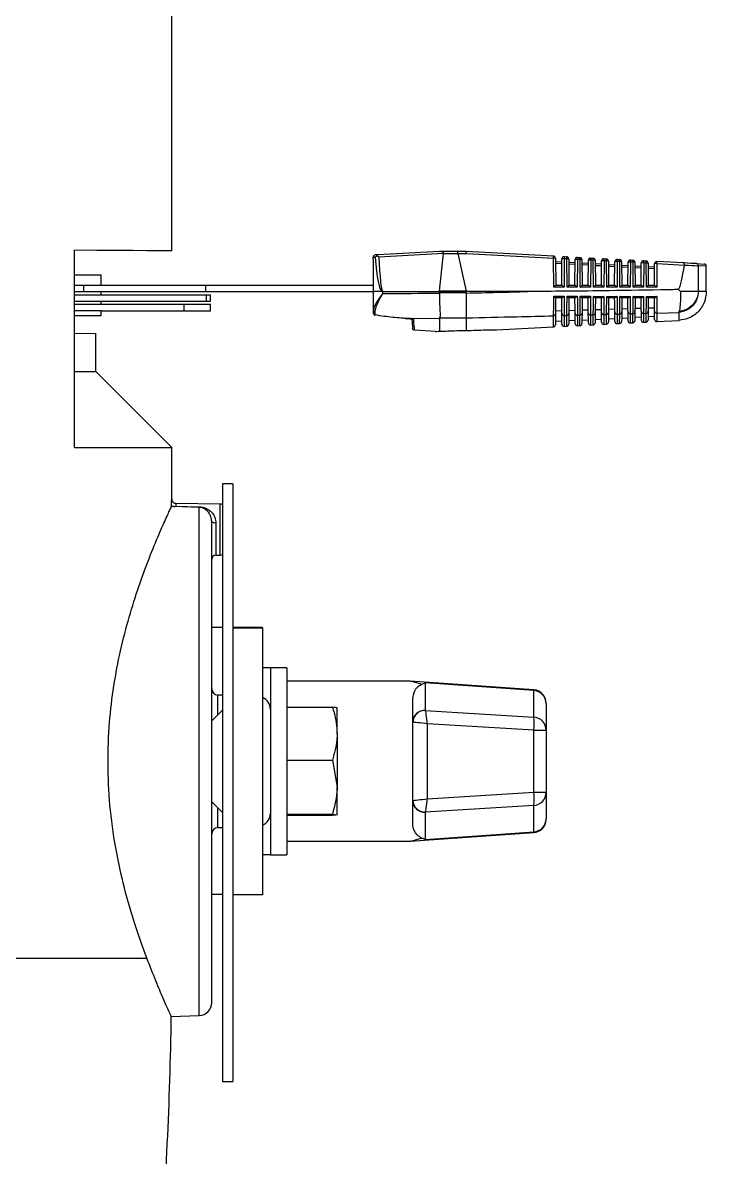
# Model space of a CAD drawing. Extents: x 12.3 to 108.7, y 1.1 to 80.4.
# Drawn here: x 49.59 to 52.8, y 6.17 to 11.48 of the extents above; entities that cross this region are included whole.
import ezdxf

# ---------------------------------------------------------------- set-up
doc = ezdxf.new("R2010")
doc.units = 0
doc.header["$MEASUREMENT"] = 0
doc.layers.add('OBJECT', color=7, linetype='CONTINUOUS')

msp = doc.modelspace()

# ---------------------------------------------------------------- linework, layer by layer
at = {"layer": 'OBJECT'}
for p, q in [((50.2918, 10.4153), (50.2918, 15.3242)), ((49.836, 9.4953), (49.836, 10.4193)), ((51.236, 10.3777), (51.2361, 10.3866)), ((51.236, 10.3777), (51.236, 10.2254)), ((51.2578, 10.3973), (51.2456, 10.3966)), ((51.546, 10.4129), (51.2578, 10.3973)), ((51.2625, 10.3882), (51.5646, 10.4046)), ((51.5543, 10.4129), (51.546, 10.4129)), ((51.5462, 10.227), (51.5648, 10.4032)), ((51.6319, 10.4129), (51.5543, 10.4129)), ((51.5648, 10.4032), (51.6325, 10.4032)), ((51.671, 10.4129), (51.6319, 10.4129)), ((51.6325, 10.4034), (51.672, 10.4034)), ((51.6325, 10.4032), (51.6707, 10.227)), ((51.671, 10.4129), (51.671, 10.4129)), ((52.0798, 10.3913), (51.671, 10.4129)), ((51.672, 10.4034), (52.0805, 10.3819)), ((52.0817, 10.2459), (52.0805, 10.3819)), ((52.0893, 10.3814), (52.0904, 10.2554)), ((52.0894, 10.3658), (52.1196, 10.3642)), ((52.1187, 10.2554), (52.1197, 10.3788)), ((52.1309, 10.3792), (52.1298, 10.2459)), ((52.1303, 10.3887), (52.1419, 10.3881)), ((52.1425, 10.3786), (52.1309, 10.3792)), ((52.1437, 10.2459), (52.1425, 10.3786)), ((52.1513, 10.3782), (52.1524, 10.2554)), ((52.1515, 10.3625), (52.1816, 10.3609)), ((52.1807, 10.2554), (52.1817, 10.3755)), ((52.1929, 10.3759), (52.1918, 10.2459)), ((52.1922, 10.3854), (52.2039, 10.3848)), ((52.2046, 10.3753), (52.1929, 10.3759)), ((52.2057, 10.2459), (52.2046, 10.3753)), ((52.2134, 10.3749), (52.2144, 10.2554)), ((52.2427, 10.2554), (52.2437, 10.3722)), ((52.2549, 10.3727), (52.2538, 10.2459)), ((52.2542, 10.3821), (52.2659, 10.3815)), ((52.2666, 10.372), (52.2549, 10.3727)), ((52.2677, 10.2459), (52.2666, 10.372)), ((52.2754, 10.3716), (52.2764, 10.2554)), ((52.3047, 10.2554), (52.3056, 10.369)), ((52.3169, 10.3694), (52.3158, 10.2459)), ((52.3162, 10.3788), (52.3279, 10.3782)), ((52.3286, 10.3688), (52.3169, 10.3694)), ((52.3297, 10.2459), (52.3286, 10.3688)), ((52.3374, 10.3683), (52.3384, 10.2554)), ((52.3667, 10.2554), (52.3676, 10.3657)), ((52.3788, 10.3661), (52.3778, 10.2459)), ((52.3781, 10.3756), (52.39, 10.375)), ((52.3907, 10.3655), (52.3788, 10.3661)), ((52.3917, 10.2459), (52.3907, 10.3655)), ((52.3994, 10.3651), (52.4004, 10.2554)), ((52.4287, 10.2554), (52.4296, 10.3624)), ((52.4408, 10.3628), (52.4398, 10.2459)), ((52.4401, 10.3723), (52.452, 10.3717)), ((52.4527, 10.3622), (52.4408, 10.3628)), ((52.4537, 10.2459), (52.4527, 10.3622)), ((52.5021, 10.369), (52.514, 10.3684)), ((52.691, 10.3591), (52.5641, 10.3658)), ((52.1195, 10.3548), (52.0895, 10.3564)), ((52.1815, 10.3515), (52.1516, 10.3531)), ((52.2135, 10.3592), (52.2435, 10.3576)), ((52.2435, 10.3482), (52.2136, 10.3498)), ((52.2755, 10.356), (52.3055, 10.3544)), ((52.3054, 10.345), (52.2756, 10.3465)), ((52.3376, 10.3527), (52.3675, 10.3511)), ((52.3674, 10.3417), (52.3376, 10.3433)), ((52.3996, 10.3494), (52.4295, 10.3478)), ((52.4294, 10.3384), (52.3997, 10.34)), ((52.4615, 10.3618), (52.4624, 10.2554)), ((52.4616, 10.3461), (52.4914, 10.3446)), ((52.4914, 10.3351), (52.4617, 10.3367)), ((52.4907, 10.2554), (52.4916, 10.3591)), ((52.5028, 10.3596), (52.5018, 10.2459)), ((52.5147, 10.3589), (52.5028, 10.3596)), ((52.5157, 10.2459), (52.5147, 10.3589)), ((52.5235, 10.3585), (52.5244, 10.2554)), ((52.5236, 10.3429), (52.5534, 10.3413)), ((52.5533, 10.3319), (52.5237, 10.3334)), ((52.5527, 10.2554), (52.5535, 10.3559)), ((52.5647, 10.3563), (52.5638, 10.2459)), ((52.5647, 10.3563), (52.6934, 10.3495)), ((52.6934, 10.3495), (52.6934, 10.3491)), ((52.7497, 10.356), (52.7866, 10.354)), ((52.759, 10.2254), (52.759, 10.346)), ((52.796, 10.344), (52.759, 10.346)), ((52.796, 10.225), (52.796, 10.344)), ((49.836, 10.3034), (49.961, 10.3034)), ((49.961, 10.2554), (49.961, 10.3034)), ((49.836, 10.2554), (49.8791, 10.2554)), ((49.836, 10.2254), (49.8791, 10.2254)), ((49.836, 10.2105), (50.4529, 10.2105)), ((49.8791, 10.2554), (49.8791, 10.2254)), ((49.8791, 10.2554), (50.45, 10.2554)), ((49.8791, 10.2254), (50.45, 10.2254)), ((49.961, 10.2105), (49.961, 10.2254)), ((50.45, 10.2554), (50.45, 10.2254)), ((50.45, 10.2554), (51.236, 10.2554)), ((50.45, 10.2254), (51.236, 10.2254)), ((50.4529, 10.2105), (50.4529, 10.1805)), ((50.4529, 10.2105), (50.4738, 10.2105)), ((50.4738, 10.1805), (50.4738, 10.2105)), ((51.236, 10.2254), (51.236, 10.1337)), ((51.2775, 10.2254), (51.236, 10.2254)), ((51.2805, 10.2262), (51.5461, 10.2262)), ((51.546, 10.2246), (51.2805, 10.2246)), ((51.2805, 10.2161), (51.2805, 10.2246)), ((51.5461, 10.2262), (51.546, 10.2246)), ((51.546, 10.2238), (51.671, 10.2238)), ((51.546, 10.2186), (51.546, 10.2238)), ((51.671, 10.2186), (51.546, 10.2186)), ((51.6707, 10.227), (51.5462, 10.227)), ((51.671, 10.2238), (51.671, 10.2186)), ((51.9597, 10.2254), (51.6711, 10.2254)), ((52.1298, 10.2459), (52.0817, 10.2459)), ((52.0904, 10.2554), (52.1188, 10.2554)), ((52.1918, 10.2459), (52.1437, 10.2459)), ((52.1524, 10.2554), (52.1808, 10.2554)), ((52.2538, 10.2459), (52.2057, 10.2459)), ((52.2144, 10.2554), (52.2428, 10.2554)), ((52.3158, 10.2459), (52.2677, 10.2459)), ((52.2764, 10.2554), (52.3048, 10.2554)), ((52.3778, 10.2459), (52.3297, 10.2459)), ((52.3384, 10.2554), (52.3668, 10.2554)), ((52.4398, 10.2459), (52.3917, 10.2459)), ((52.4004, 10.2554), (52.4288, 10.2554)), ((52.5018, 10.2459), (52.4537, 10.2459)), ((52.4624, 10.2554), (52.4908, 10.2554)), ((52.5638, 10.2459), (52.5157, 10.2459)), ((52.5244, 10.2554), (52.5528, 10.2554)), ((52.6753, 10.2254), (52.6661, 10.2345)), ((52.7594, 10.2254), (52.759, 10.2254)), ((49.836, 10.1805), (50.4529, 10.1805)), ((49.836, 10.1656), (49.961, 10.1656)), ((49.961, 10.1656), (49.961, 10.1805)), ((49.961, 10.1656), (50.3488, 10.1656)), ((50.3488, 10.1656), (50.3488, 10.1356)), ((50.3488, 10.1656), (50.4738, 10.1656)), ((50.4529, 10.1805), (50.4738, 10.1805)), ((50.4738, 10.1356), (50.4738, 10.1656)), ((52.1194, 10.1954), (52.0903, 10.1954)), ((52.1815, 10.1954), (52.1523, 10.1954)), ((52.2435, 10.1954), (52.2143, 10.1954)), ((52.3056, 10.1954), (52.2762, 10.1954)), ((52.3676, 10.1954), (52.3382, 10.1954)), ((52.4297, 10.1954), (52.4002, 10.1954)), ((52.4918, 10.1954), (52.4621, 10.1954)), ((52.524, 10.1488), (52.5531, 10.1498)), ((52.5539, 10.1954), (52.5241, 10.1954)), ((49.961, 10.1356), (49.836, 10.1356)), ((49.961, 10.1116), (49.836, 10.1116)), ((49.961, 10.1116), (49.961, 10.1356)), ((49.961, 10.1356), (50.3488, 10.1356)), ((50.3488, 10.1356), (50.4738, 10.1356)), ((51.236, 10.1337), (51.236, 10.124)), ((51.2446, 10.1157), (51.2443, 10.1262)), ((51.3868, 10.0995), (51.546, 10.1014)), ((51.405, 10.0986), (51.3868, 10.0995)), ((51.3868, 10.0995), (51.3868, 10.0993)), ((51.3868, 10.0993), (51.405, 10.0983)), ((51.546, 10.1014), (51.5465, 10.1021)), ((51.546, 10.1014), (51.546, 10.039)), ((51.5465, 10.1021), (51.671, 10.1021)), ((51.671, 10.1021), (51.671, 10.102)), ((51.671, 10.102), (51.671, 10.0425)), ((52.0899, 10.1352), (52.1192, 10.1361)), ((52.1298, 10.113), (52.1423, 10.1133)), ((52.1519, 10.1371), (52.1812, 10.138)), ((52.1918, 10.1146), (52.2043, 10.1149)), ((52.2139, 10.139), (52.2431, 10.14)), ((52.2538, 10.1162), (52.2663, 10.1166)), ((52.2759, 10.141), (52.3051, 10.1419)), ((52.3158, 10.1179), (52.3283, 10.1182)), ((52.3374, 10.0978), (52.3677, 10.0994)), ((52.3379, 10.1429), (52.3671, 10.1438)), ((52.3778, 10.1195), (52.3904, 10.1199)), ((52.3994, 10.1011), (52.4296, 10.1027)), ((52.4, 10.1449), (52.4291, 10.1458)), ((52.4397, 10.1212), (52.4524, 10.1216)), ((52.4914, 10.1059), (52.4616, 10.1044)), ((52.462, 10.1468), (52.4911, 10.1478)), ((52.4912, 10.1327), (52.4916, 10.0914)), ((52.5017, 10.123), (52.5144, 10.1233)), ((52.5239, 10.133), (52.5235, 10.092)), ((52.5534, 10.1092), (52.5236, 10.1076)), ((52.5637, 10.1247), (52.6667, 10.1277)), ((52.668, 10.131), (52.6667, 10.1277)), ((51.5282, 10.0389), (51.4297, 10.0442)), ((51.4297, 10.0442), (51.4297, 10.0442)), ((51.8125, 10.0453), (52.08, 10.0593)), ((52.1196, 10.0864), (52.0894, 10.0848)), ((52.1304, 10.062), (52.142, 10.0626)), ((52.1816, 10.0897), (52.1515, 10.0881)), ((52.1923, 10.0652), (52.204, 10.0658)), ((52.2133, 10.0913), (52.2437, 10.0929)), ((52.2543, 10.0685), (52.266, 10.0691)), ((52.2753, 10.0946), (52.3057, 10.0962)), ((52.3162, 10.0717), (52.328, 10.0723)), ((52.3782, 10.075), (52.39, 10.0756)), ((52.4401, 10.0782), (52.452, 10.0788)), ((52.5021, 10.0815), (52.514, 10.0821)), ((52.5641, 10.0847), (52.6681, 10.0902)), ((49.836, 10.0283), (49.9368, 10.0301)), ((49.9368, 9.8503), (49.9368, 10.0301)), ((51.5282, 10.0389), (51.5282, 10.0389)), ((49.836, 9.8503), (49.9368, 9.8503)), ((50.2918, 9.4953), (49.9368, 9.8503)), ((49.836, 9.4953), (50.2918, 9.4953)), ((50.2918, 9.2528), (50.2918, 9.4953)), ((50.5776, 9.3253), (50.5296, 9.3253)), ((50.5296, 9.3253), (50.5296, 6.5253)), ((50.5776, 9.3253), (50.5776, 6.5253)), ((50.4211, 9.2143), (50.3021, 9.2187)), ((50.3107, 9.2204), (50.4214, 9.2167)), ((50.5193, 9.2296), (50.3115, 9.2332)), ((50.4211, 6.8344), (50.4211, 9.2143)), ((50.5193, 8.991), (50.5193, 9.2296)), ((50.479, 6.8944), (50.479, 9.1482)), ((50.4986, 9.1428), (50.4986, 8.9906)), ((50.4986, 8.9906), (50.5193, 8.991)), ((50.5296, 8.6517), (50.479, 8.6517)), ((50.7176, 8.6516), (50.5776, 8.6516)), ((50.5776, 8.6501), (50.7176, 8.6501)), ((50.7176, 8.6501), (50.7176, 8.6516)), ((50.7176, 8.6501), (50.7176, 7.4001)), ((50.7956, 8.4631), (50.7176, 8.4631)), ((50.8318, 8.4628), (50.7538, 8.4628)), ((50.7538, 8.4628), (50.7538, 7.6857)), ((50.7956, 8.4631), (50.7956, 8.4628)), ((50.8318, 8.4628), (50.8318, 7.6857)), ((51.4107, 8.4006), (50.8318, 8.4006)), ((51.9874, 8.3599), (51.4092, 8.4006)), ((51.9874, 8.3566), (51.4794, 8.3924)), ((51.4794, 8.3924), (51.4794, 8.2633)), ((51.9874, 8.2324), (51.9874, 8.3566)), ((50.5296, 8.3349), (50.5079, 8.3357)), ((50.5079, 8.2437), (50.5079, 8.3357)), ((51.4206, 8.2088), (51.4206, 8.3167)), ((52.0456, 8.2947), (52.0456, 8.2975)), ((52.0456, 8.2947), (52.0456, 8.1705)), ((50.5296, 8.2653), (50.479, 8.2147)), ((50.8318, 8.2782), (51.0445, 8.2782)), ((51.0668, 8.1548), (51.0668, 8.2752)), ((51.4795, 8.2631), (51.9874, 8.2324)), ((51.4206, 7.8419), (51.4206, 8.2088)), ((51.4885, 8.2007), (51.4885, 7.85)), ((51.9885, 8.1705), (51.4885, 8.2007)), ((51.0668, 8.1548), (51.0668, 7.9048)), ((51.9885, 7.8802), (51.9885, 8.1705)), ((52.0456, 8.1705), (52.0456, 7.8802)), ((50.8318, 8.0313), (51.0445, 8.0313)), ((51.0445, 8.0313), (51.0668, 7.9048)), ((51.0668, 7.7753), (51.0668, 7.9048)), ((51.4885, 7.85), (51.9885, 7.8802)), ((52.0456, 7.8802), (52.0456, 7.7564)), ((50.479, 7.8359), (50.5296, 7.7853)), ((51.4206, 7.7344), (51.4206, 7.8419)), ((51.9874, 7.8183), (51.4795, 7.7876)), ((51.9874, 7.6945), (51.9874, 7.8183)), ((50.5079, 7.7149), (50.5079, 7.8069)), ((50.8318, 7.7784), (51.0445, 7.7784)), ((50.8318, 7.7723), (51.0445, 7.7723)), ((51.0445, 7.7784), (51.0668, 7.7753)), ((51.0668, 7.7753), (51.0668, 7.7753)), ((51.4794, 7.7874), (51.4794, 7.6587)), ((50.5079, 7.7149), (50.5296, 7.7157)), ((52.0456, 7.7536), (52.0456, 7.7564)), ((50.7538, 7.6857), (50.7538, 7.5878)), ((50.8318, 7.6857), (50.8318, 7.5878)), ((51.4092, 7.6506), (51.9874, 7.6913)), ((51.4794, 7.6587), (51.9874, 7.6945)), ((50.8318, 7.6506), (51.4107, 7.6506)), ((50.7176, 7.5881), (50.7538, 7.5881)), ((50.7538, 7.5878), (50.8318, 7.5878)), ((50.7176, 7.4001), (50.5776, 7.4001)), ((47.7068, 7.1034), (50.1753, 7.1034)), ((50.2889, 6.8298), (50.4211, 6.8344)), ((50.5296, 6.5253), (50.5776, 6.5253))]:
    msp.add_line(p, q, dxfattribs=at)
at = {"layer": 'OBJECT', "flags": 128}
for points in [[(50.2918, 10.4153), (50.2845, 10.4153), (50.2625, 10.4155), (50.226, 10.4159), (50.1752, 10.4163), (50.1104, 10.4169), (50.032, 10.4175), (49.9403, 10.4183), (49.836, 10.4193)], [(51.2361, 10.3866), (51.2374, 10.3867), (51.2402, 10.3868), (51.2444, 10.387)], [(52.7497, 10.356), (52.7442, 10.3562), (52.7352, 10.3567), (52.7231, 10.3574), (52.7082, 10.3581), (52.691, 10.3591)], [(52.6934, 10.3491), (52.7126, 10.3482), (52.7293, 10.3474), (52.7428, 10.3468), (52.7529, 10.3463), (52.759, 10.346)], [(51.405, 10.0986), (51.405, 10.0983), (51.405, 10.0983)], [(51.416, 10.1021), (51.4182, 10.0764), (51.4196, 10.0601), (51.4202, 10.0533)], [(52.0898, 10.1214), (52.0895, 10.0881), (52.0893, 10.0713), (52.0893, 10.0692)], [(52.1197, 10.0719), (52.1197, 10.0739), (52.1196, 10.0902), (52.1193, 10.1227)], [(52.1518, 10.123), (52.1515, 10.0907), (52.1513, 10.0745), (52.1513, 10.0725)], [(52.1817, 10.0751), (52.1817, 10.0771), (52.1815, 10.0929), (52.1813, 10.1243)], [(52.2138, 10.1246), (52.2135, 10.0934), (52.2134, 10.0777), (52.2134, 10.0757)], [(52.2437, 10.0784), (52.2437, 10.0803), (52.2435, 10.0955), (52.2433, 10.1259)], [(52.2758, 10.1263), (52.2755, 10.096), (52.2754, 10.0809), (52.2754, 10.079)], [(52.3056, 10.0816), (52.3056, 10.0835), (52.3055, 10.0982), (52.3052, 10.1276)], [(52.3378, 10.1279), (52.3376, 10.0987), (52.3374, 10.0841), (52.3374, 10.0822)], [(52.3676, 10.0849), (52.3676, 10.0867), (52.3675, 10.1009), (52.3672, 10.1292)], [(52.3998, 10.1296), (52.3996, 10.1014), (52.3995, 10.0873), (52.3994, 10.0855)], [(52.4296, 10.0881), (52.4296, 10.0881), (52.4295, 10.0989), (52.4292, 10.1309)], [(52.4618, 10.1313), (52.4616, 10.0994), (52.4615, 10.0887)], [(52.5535, 10.0946), (52.5535, 10.0946), (52.5534, 10.1046), (52.5532, 10.1344)], [(51.9885, 8.1705), (51.9999, 8.1705), (52.0107, 8.1705), (52.0206, 8.1705), (52.0291, 8.1705), (52.0361, 8.1705), (52.0413, 8.1705), (52.0445, 8.1705), (52.0456, 8.1705)], [(51.9885, 7.8802), (51.9999, 7.8802), (52.0107, 7.8802), (52.0206, 7.8802), (52.0291, 7.8802), (52.0361, 7.8802), (52.0413, 7.8802), (52.0445, 7.8802), (52.0456, 7.8802)]]:
    msp.add_lwpolyline(points, dxfattribs=at)
at = {"layer": 'OBJECT'}
for centre, radius, start, end in [((51.2461, 10.3866), 0.01, 93.1059, 179.191), ((51.2461, 10.3866), 0.00999, 93.1448, 180.0484), ((51.2368, 10.3868), 0.000666, 179.3456, 191.5716), ((52.0604, 10.3852), 0.0204, 350.7256, 17.6144), ((52.0793, 10.3813), 0.01, 0.5, 86.9774), ((52.0829, 10.3409), 0.041, 80.9994, 93.3151), ((52.1297, 10.3787), 0.01, 86.9774, 179.5), ((52.1274, 10.3248), 0.0545, 86.3199, 98.1332), ((52.1108, 10.3825), 0.0204, 350.7193, 17.6171), ((52.1224, 10.3819), 0.0204, 350.7193, 17.6171), ((52.1413, 10.3781), 0.01, 0.5, 86.9774), ((52.1449, 10.3377), 0.041, 81.0002, 93.3143), ((52.1917, 10.3754), 0.01, 86.9774, 179.5), ((52.1894, 10.3215), 0.0545, 86.3195, 98.1336), ((52.1728, 10.3792), 0.0204, 350.7155, 17.6244), ((52.1844, 10.3786), 0.0204, 350.7256, 17.6143), ((52.2034, 10.3748), 0.01, 0.5, 86.9774), ((52.2069, 10.3344), 0.041, 81.0004, 93.3145), ((52.2537, 10.3721), 0.01, 86.9774, 179.5), ((52.2514, 10.3182), 0.0545, 86.3196, 98.1335), ((52.2348, 10.3759), 0.0204, 350.7256, 17.6143), ((52.2465, 10.3753), 0.0204, 350.7193, 17.6171), ((52.2654, 10.3715), 0.01, 0.5, 86.9774), ((52.269, 10.3311), 0.041, 80.9992, 93.3153), ((52.3156, 10.3689), 0.01, 86.9774, 179.5), ((52.3134, 10.315), 0.0545, 86.3203, 98.1329), ((52.2967, 10.3727), 0.0204, 350.7194, 17.617), ((52.3085, 10.3721), 0.0204, 350.7256, 17.6143), ((52.3274, 10.3682), 0.01, 0.5, 86.9774), ((52.331, 10.3278), 0.041, 81.0002, 93.3143), ((52.3776, 10.3656), 0.01, 86.9774, 179.5), ((52.3753, 10.3117), 0.0545, 86.3197, 98.1334), ((52.3587, 10.3694), 0.0204, 350.7194, 17.617), ((52.3705, 10.3688), 0.0204, 350.7194, 17.617), ((52.3894, 10.365), 0.01, 0.5, 86.9774), ((52.393, 10.3246), 0.041, 80.9998, 93.3152), ((52.4396, 10.3623), 0.01, 86.9774, 179.5), ((52.4373, 10.3084), 0.0545, 86.3197, 98.1334), ((52.4207, 10.3661), 0.0204, 350.7256, 17.6143), ((52.4326, 10.3655), 0.0204, 350.7173, 17.6226), ((52.4515, 10.3617), 0.01, 0.5, 86.9774), ((52.4551, 10.3213), 0.041, 80.9992, 93.3153), ((52.5016, 10.359), 0.01, 86.9774, 179.5), ((52.4826, 10.3629), 0.0204, 350.7256, 17.6143), ((52.4946, 10.3622), 0.0204, 350.7193, 17.6171), ((52.5135, 10.3584), 0.01, 0.5, 86.9774), ((52.5635, 10.3558), 0.01, 86.9774, 179.5), ((52.5446, 10.3596), 0.0204, 350.7194, 17.617), ((52.4993, 10.3051), 0.0545, 86.319, 98.1338), ((52.5171, 10.318), 0.041, 80.9998, 93.3148), ((52.5612, 10.3019), 0.0545, 86.3194, 98.1334), ((52.7491, 10.3461), 0.00991, 359.4449, 86.5291), ((52.786, 10.344), 0.01, 3.5738, 86.9774), ((51.3724, 10.1352), 0.1309, 135.4942, 136.4545), ((51.3955, 10.2246), 0.115, 179.2236, 180.0096), ((51.2445, 10.1348), 0.00857, 187.2294, 268.6397), ((51.246, 10.124), 0.01, 180, 260.7454), ((51.2451, 10.1247), 0.00906, 184.3616, 267.1841), ((51.2554, 10.1135), 0.011, 168.4917, 176.3813), ((52.0799, 10.1216), 0.00987, 272.2602, 358.8646), ((52.1292, 10.1229), 0.0099, 181.2106, 273.6271), ((52.1419, 10.1232), 0.00987, 272.2818, 358.8855), ((52.1912, 10.1245), 0.0099, 181.1885, 273.6073), ((52.2039, 10.1248), 0.00988, 272.3057, 358.9035), ((52.2532, 10.1261), 0.00991, 181.1661, 273.5883), ((52.2659, 10.1264), 0.00988, 272.3275, 358.9249), ((52.3152, 10.1278), 0.00991, 181.1441, 273.5696), ((52.3279, 10.1281), 0.00988, 272.3508, 358.9406), ((52.3771, 10.1294), 0.00991, 181.1223, 273.5512), ((52.3899, 10.1298), 0.00989, 272.3721, 358.9595), ((52.4391, 10.1311), 0.00991, 181.1003, 273.5336), ((52.452, 10.1315), 0.00989, 272.3931, 358.9782), ((52.5011, 10.1329), 0.00992, 181.0815, 273.5134), ((52.514, 10.1332), 0.00989, 272.4119, 359.0001), ((52.5631, 10.1346), 0.00992, 181.0608, 273.4957), ((51.4259, 10.1032), 0.0101, 228.8485, 267.3888), ((52.0793, 10.0693), 0.01, 275.8247, 359.5), ((52.1297, 10.072), 0.01, 180.5, 275.5324), ((52.1413, 10.0726), 0.01, 275.4601, 359.5), ((52.1917, 10.0752), 0.01, 180.5, 275.1668), ((52.2034, 10.0758), 0.01, 275.0939, 359.5), ((52.2537, 10.0785), 0.01, 180.5, 274.7997), ((52.2654, 10.0791), 0.01, 274.7262, 359.5), ((52.3156, 10.0817), 0.01, 180.5, 274.4312), ((52.3274, 10.0823), 0.01, 274.357, 359.5), ((52.3776, 10.085), 0.01, 180.5, 274.0611), ((52.3894, 10.0856), 0.01, 273.9863, 359.5), ((52.4396, 10.0882), 0.01, 180.5, 273.6897), ((52.4515, 10.0888), 0.01, 273.6143, 359.5), ((52.5016, 10.0915), 0.01, 180.5, 273.317), ((52.5135, 10.0921), 0.01, 273.2409, 359.5), ((52.5635, 10.0947), 0.01, 180.5, 273.0138), ((50.3118, 9.2532), 0.02, 176.8572, 268.7903), ((50.41, 9.2172), 0.0114, 345.6144, 357.6293), ((50.519, 9.2096), 0.02, 58.0859, 89), ((50.4942, 9.1649), 0.0225, 227.6749, 281.4467), ((50.499, 8.9706), 0.02, 91, 180), ((50.519, 9.011), 0.02, 271, 301.9141), ((50.4813, -13.0256), 21.6772, 89.87235, 90.00602), ((50.5762, -95.681), 104.3326, 89.922363, 89.999246), ((50.509, 8.3657), 0.03, 180, 268), ((51.9833, 8.2945), 0.0623, 0.1688, 86.2012), ((51.9831, 8.2975), 0.0625, 0, 85.3404), ((50.6938, 8.2691), 0.06, 0, 66.7013), ((51.4754, 8.2086), 0.0549, 85.8336, 179.7967), ((51.4777, 8.2073), 0.0558, 88.0751, 178.7001), ((51.7583, 8.1974), 0.2318, 353.3233, 8.6877), ((51.9833, 8.1703), 0.0623, 0.1688, 86.201), ((51.7585, 7.8533), 0.2316, 351.308, 6.6804), ((51.9833, 7.8804), 0.0623, 273.8, 359.8323), ((51.4754, 7.8421), 0.0549, 180.2021, 274.1653), ((51.4777, 7.8434), 0.0558, 181.2978, 271.9289), ((50.6938, 7.7814), 0.06, 293.2987, 0), ((50.509, 7.6849), 0.03, 92, 180), ((51.9833, 7.7566), 0.0623, 273.8, 359.8322), ((51.9831, 7.7536), 0.0625, 274.4673, 0), ((50.4815, -14.053), 21.4547, 89.87166, 90.00671), ((50.419, 6.8944), 0.06, 272, 0), ((31.845, 7.1034), 18.4468, 355.43447, 359.15697)]:
    msp.add_arc(centre, radius, start, end, dxfattribs=at)
for centre, major_axis, ratio, start_param, end_param in [((51.296, 10.7941), (0.0157, 0.5695), 0.101686, 2.370066, 3.09173), ((51.2883, 10.7957), (0.0078, 0.5695), 0.050872, 2.368959, 3.089624), ((51.5275, 10.4029), (0.0374, 0.0006), 0.267094, 6.250695, 6.391296), ((51.6319, 10.4029), (0, 0.01), 0.061163, 4.764749, 6.283185), ((51.714, 10.4029), (0.0816, -0.0005), 0.122438, 3.142789, 3.168969), ((51.6708, 10.4029), (0.00026, 0.01), 0.120424, 4.767926, 6.280008), ((52.6409, 12.5152), (-0.0147, 2.2897), 0.052015, 3.230394, 3.471508), ((51.296, 10.7941), (0.0157, 0.5695), 0.101686, 3.09173, 3.144394), ((51.2883, 10.7957), (0.0078, 0.5695), 0.050872, 3.089624, 3.142288), ((51.1883, 12.2879), (7.8848, 0), 0.262774, 4.724089, 4.75778), ((51.0982, 10.2238), (0.4478, 0), 0.267949, 0, 0.006511), ((51.0982, 10.2186), (0.4478, 0), 0.267949, 6.278981, 6.283185), ((51.0979, 10.2238), (0.4485, 0.007), 0.267094, 6.244178, 6.250695), ((52.649, 10.2238), (0.9787, -0.0064), 0.122438, 3.168969, 3.182058), ((47.6527, 12.2879), (19.0675, 0), 0.111038, 4.924724, 4.940236), ((52.6484, 10.2238), (0.9773, 0), 0.122785, 3.128502, 3.141593), ((52.6484, 10.2186), (0.9773, 0), 0.122785, 3.141593, 3.144933), ((52.0805, 10.2454), (0.00991, 0.00999), 0.035372, 4.799799, 6.248135), ((52.1286, 10.2454), (-0.00988, 0.00996), 0.087934, 4.677799, 6.196235), ((52.1425, 10.2454), (0.00991, 0.00999), 0.035372, 4.799799, 6.248135), ((52.1906, 10.2454), (-0.00988, 0.00996), 0.087934, 4.677799, 6.196235), ((52.2045, 10.2454), (0.00991, 0.00999), 0.035372, 4.799799, 6.248135), ((52.2526, 10.2454), (-0.00988, 0.00996), 0.087934, 4.677799, 6.196235), ((52.2665, 10.2454), (0.00991, 0.00999), 0.035372, 4.799799, 6.248135), ((52.3146, 10.2454), (-0.00988, 0.00996), 0.087934, 4.677799, 6.196235), ((52.3285, 10.2454), (0.00991, 0.00999), 0.035372, 4.799799, 6.248135), ((52.3766, 10.2454), (-0.00988, 0.00996), 0.087934, 4.677799, 6.196235), ((52.3905, 10.2454), (0.00991, 0.00999), 0.035372, 4.799799, 6.248135), ((52.4386, 10.2454), (-0.00988, 0.00996), 0.087934, 4.677799, 6.196235), ((52.4525, 10.2454), (0.00991, 0.00999), 0.035372, 4.799799, 6.248135), ((52.5006, 10.2454), (-0.00988, 0.00996), 0.087934, 4.677799, 6.196235), ((52.5145, 10.2454), (0.00991, 0.00999), 0.035372, 4.799799, 6.248135), ((52.5626, 10.2454), (-0.00988, 0.00996), 0.087934, 4.677799, 6.196235), ((51.9831, 7.8589), (0.0044, 0.5009), 0.000001, 6.169846, 6.283185), ((51.4869, 8.2628), (0.0075, -0.00053), 0.113537, 3.149688, 3.355812), ((51.4831, 8.2007), (-0.0042, 0.0629), 0.086253, 4.70644, 6.158379), ((51.4831, 8.2082), (0.0625, -0.0005), 0.013842, 3.14171, 3.347833), ((51.4831, 8.2007), (0.0625, -0.0079), 0.010762, 1.484896, 2.936836), ((51.4831, 7.8425), (0.0625, 0.0005), 0.0135, 2.935355, 3.141479), ((51.4831, 7.85), (0.0625, 0.0079), 0.011099, 3.346307, 4.798246), ((51.4831, 7.85), (0.0042, 0.0629), 0.086276, 3.266059, 4.717998), ((51.4869, 7.788), (0.0075, 0.00053), 0.113196, 2.927399, 3.133522), ((51.9831, 8.1922), (-0.0044, 0.5009), 0.000001, 3.028595, 3.141593)]:
    msp.add_ellipse(centre, major_axis=major_axis, ratio=ratio, start_param=start_param, end_param=end_param, dxfattribs=at)
for points, knots in [([(51.2444, 10.387), (51.2445, 10.387), (51.2461, 10.3885), (51.249, 10.3905), (51.2526, 10.3924), (51.2536, 10.3929)], [0, 0, 0, 0, 0.0211783, 0.7171135, 1, 1, 1, 1]), ([(51.2578, 10.3973), (51.2577, 10.3973), (51.2574, 10.3972), (51.2564, 10.397), (51.2551, 10.396), (51.2541, 10.3943), (51.2537, 10.3931), (51.2536, 10.3929)], [0, 0, 0, 0, 0.017183, 0.202285, 0.556595, 0.898383, 1, 1, 1, 1]), ([(51.2536, 10.3929), (51.2564, 10.3914), (51.2593, 10.3899), (51.2624, 10.3882), (51.2625, 10.3882)], [0, 0, 0, 0, 0.980023, 1, 1, 1, 1]), ([(51.5543, 10.4129), (51.5558, 10.4129), (51.5584, 10.4128), (51.561, 10.4117), (51.5625, 10.4096), (51.5636, 10.407), (51.5643, 10.4052), (51.5646, 10.4046)], [0, 0, 0, 0, 0.2815, 0.477145, 0.672466, 0.878463, 1, 1, 1, 1]), ([(52.6934, 10.3495), (52.6934, 10.3506), (52.6935, 10.3528), (52.6931, 10.3557), (52.6924, 10.3579), (52.6917, 10.3588), (52.6912, 10.359), (52.6911, 10.3591), (52.691, 10.3591)], [0, 0, 0, 0, 0.219282, 0.438511, 0.659247, 0.882985, 0.985836, 1, 1, 1, 1]), ([(51.2805, 10.2161), (51.2804, 10.216), (51.2796, 10.215), (51.277, 10.2117), (51.2685, 10.2005), (51.2542, 10.1801), (51.2394, 10.1547), (51.237, 10.1401), (51.236, 10.1337)], [0, 0, 0, 0, 0.003659, 0.0349648, 0.1124885, 0.3814523, 0.7324426, 1, 1, 1, 1]), ([(51.2443, 10.1262), (51.2449, 10.1326), (51.2465, 10.149), (51.2596, 10.1791), (51.2727, 10.2031), (51.2798, 10.215), (51.2804, 10.216), (51.2805, 10.2161)], [0, 0, 0, 0, 0.244744, 0.626729, 0.967927, 0.996144, 1, 1, 1, 1]), ([(51.546, 10.2181), (51.546, 10.213), (51.5458, 10.1944), (51.5466, 10.1634), (51.5482, 10.1312), (51.5512, 10.1107), (51.5478, 10.1045), (51.5465, 10.1021)], [0, 0, 0, 0, 0.0975081, 0.3513307, 0.5993044, 0.8431538, 1, 1, 1, 1]), ([(51.671, 10.2182), (51.6713, 10.2048), (51.6719, 10.1778), (51.6717, 10.1422), (51.6709, 10.1148), (51.671, 10.1062), (51.671, 10.1021)], [0, 0, 0, 0, 0.253584, 0.507165, 0.760847, 1, 1, 1, 1]), ([(52.6661, 10.2345), (52.6604, 10.2344), (52.632, 10.2339), (52.5126, 10.2317), (52.2828, 10.2277), (52.0758, 10.2262), (51.9597, 10.2254)], [0, 0, 0, 0, 0.024147, 0.120738, 0.507103, 1, 1, 1, 1]), ([(52.0803, 10.1118), (52.0804, 10.1135), (52.0806, 10.1189), (52.081, 10.1373), (52.0814, 10.1658), (52.0816, 10.1892), (52.0817, 10.2007), (52.0817, 10.2033)], [0, 0, 0, 0, 0.147376, 0.444496, 0.741154, 0.940222, 1, 1, 1, 1]), ([(52.0817, 10.2033), (52.0883, 10.2033), (52.1044, 10.2033), (52.1204, 10.2032), (52.1298, 10.2032)], [0, 0, 0, 0, 0.412554, 1, 1, 1, 1]), ([(52.0903, 10.1954), (52.0901, 10.1955), (52.0896, 10.1957), (52.0875, 10.1975), (52.0848, 10.2001), (52.0827, 10.2023), (52.0818, 10.2033), (52.0817, 10.2033)], [0, 0, 0, 0, 0.192793, 0.429651, 0.749307, 0.992262, 1, 1, 1, 1]), ([(52.1298, 10.2032), (52.1298, 10.2032), (52.1286, 10.202), (52.1263, 10.1997), (52.1233, 10.1972), (52.1208, 10.1957), (52.1199, 10.1955), (52.1194, 10.1954)], [0, 0, 0, 0, 0.007972, 0.2990967, 0.6029205, 0.8006969, 1, 1, 1, 1]), ([(52.1298, 10.2032), (52.1298, 10.2006), (52.1299, 10.1915), (52.13, 10.1703), (52.1301, 10.1428), (52.13, 10.1217), (52.1299, 10.1155), (52.1298, 10.113)], [0, 0, 0, 0, 0.0595528, 0.2080657, 0.5051627, 0.802607, 1, 1, 1, 1]), ([(52.1423, 10.1133), (52.1424, 10.1151), (52.1426, 10.1204), (52.143, 10.1387), (52.1434, 10.1667), (52.1436, 10.1896), (52.1437, 10.2006), (52.1437, 10.2032)], [0, 0, 0, 0, 0.148954, 0.449261, 0.7491, 0.940502, 1, 1, 1, 1]), ([(52.1437, 10.2032), (52.1503, 10.2031), (52.1664, 10.2031), (52.1824, 10.2031), (52.1918, 10.203)], [0, 0, 0, 0, 0.412529, 1, 1, 1, 1]), ([(52.1523, 10.1954), (52.152, 10.1955), (52.1515, 10.1957), (52.1494, 10.1975), (52.1467, 10.2001), (52.1446, 10.2022), (52.1438, 10.2031), (52.1437, 10.2032)], [0, 0, 0, 0, 0.197189, 0.440794, 0.768918, 0.992191, 1, 1, 1, 1]), ([(52.1918, 10.203), (52.1918, 10.203), (52.1907, 10.2019), (52.1884, 10.1997), (52.1854, 10.1973), (52.1829, 10.1957), (52.1819, 10.1955), (52.1815, 10.1954)], [0, 0, 0, 0, 0.0080518, 0.2827271, 0.5938008, 0.7961199, 1, 1, 1, 1]), ([(52.1918, 10.203), (52.1918, 10.2005), (52.1919, 10.1915), (52.192, 10.1704), (52.1921, 10.1433), (52.192, 10.1228), (52.1919, 10.1169), (52.1918, 10.1146)], [0, 0, 0, 0, 0.059276, 0.209421, 0.509831, 0.810598, 1, 1, 1, 1]), ([(52.2043, 10.1149), (52.2044, 10.1167), (52.2046, 10.1219), (52.205, 10.1401), (52.2054, 10.1677), (52.2056, 10.1901), (52.2057, 10.2005), (52.2057, 10.203)], [0, 0, 0, 0, 0.150605, 0.454244, 0.75741, 0.940779, 1, 1, 1, 1]), ([(52.2057, 10.203), (52.2123, 10.203), (52.2284, 10.2029), (52.2444, 10.2029), (52.2538, 10.2029)], [0, 0, 0, 0, 0.412493, 1, 1, 1, 1]), ([(52.2143, 10.1954), (52.214, 10.1955), (52.2134, 10.1958), (52.2112, 10.1976), (52.2086, 10.2001), (52.2066, 10.2022), (52.2058, 10.203), (52.2057, 10.203)], [0, 0, 0, 0, 0.201836, 0.452543, 0.789381, 0.992116, 1, 1, 1, 1]), ([(52.2538, 10.2029), (52.2538, 10.2029), (52.253, 10.2021), (52.251, 10.2001), (52.248, 10.1976), (52.2452, 10.1958), (52.244, 10.1955), (52.2435, 10.1954)], [0, 0, 0, 0, 0.008161, 0.206906, 0.537759, 0.791266, 1, 1, 1, 1]), ([(52.2538, 10.2029), (52.2538, 10.2004), (52.2539, 10.1915), (52.254, 10.1706), (52.2541, 10.1437), (52.254, 10.124), (52.2538, 10.1183), (52.2538, 10.1162)], [0, 0, 0, 0, 0.059002, 0.210856, 0.514734, 0.81898, 1, 1, 1, 1]), ([(52.2663, 10.1166), (52.2664, 10.1183), (52.2666, 10.1234), (52.267, 10.1415), (52.2674, 10.1687), (52.2676, 10.1905), (52.2677, 10.2004), (52.2677, 10.2028)], [0, 0, 0, 0, 0.152333, 0.459461, 0.766109, 0.941054, 1, 1, 1, 1]), ([(52.2677, 10.2028), (52.2743, 10.2028), (52.2904, 10.2028), (52.3064, 10.2028), (52.3158, 10.2027)], [0, 0, 0, 0, 0.412464, 1, 1, 1, 1]), ([(52.2762, 10.1954), (52.276, 10.1955), (52.2753, 10.1958), (52.273, 10.1976), (52.2704, 10.2001), (52.2685, 10.2021), (52.2678, 10.2028), (52.2677, 10.2028)], [0, 0, 0, 0, 0.206745, 0.464927, 0.810719, 0.992038, 1, 1, 1, 1]), ([(52.3158, 10.2027), (52.3158, 10.2027), (52.3151, 10.202), (52.3131, 10.2001), (52.3102, 10.1976), (52.3073, 10.1958), (52.3061, 10.1955), (52.3056, 10.1954)], [0, 0, 0, 0, 0.008236, 0.187014, 0.525651, 0.786185, 1, 1, 1, 1]), ([(52.3158, 10.2027), (52.3158, 10.2003), (52.3159, 10.1914), (52.316, 10.1707), (52.3161, 10.1442), (52.316, 10.1252), (52.3158, 10.1198), (52.3158, 10.1179)], [0, 0, 0, 0, 0.058731, 0.212374, 0.519887, 0.827778, 1, 1, 1, 1]), ([(52.3283, 10.1182), (52.3284, 10.1199), (52.3286, 10.125), (52.329, 10.143), (52.3294, 10.1697), (52.3296, 10.1909), (52.3297, 10.2003), (52.3297, 10.2027)], [0, 0, 0, 0, 0.154143, 0.464926, 0.775223, 0.941326, 1, 1, 1, 1]), ([(52.3297, 10.2027), (52.3363, 10.2027), (52.3524, 10.2026), (52.3684, 10.2026), (52.3778, 10.2026)], [0, 0, 0, 0, 0.41243, 1, 1, 1, 1]), ([(52.3382, 10.1954), (52.3379, 10.1955), (52.3372, 10.1958), (52.3349, 10.1977), (52.3323, 10.2001), (52.3304, 10.202), (52.3298, 10.2027), (52.3297, 10.2027)], [0, 0, 0, 0, 0.211944, 0.477994, 0.832976, 0.991969, 1, 1, 1, 1]), ([(52.3778, 10.2026), (52.3778, 10.2025), (52.3772, 10.2019), (52.3753, 10.2001), (52.3724, 10.1977), (52.3694, 10.1958), (52.3682, 10.1955), (52.3676, 10.1954)], [0, 0, 0, 0, 0.008341, 0.166405, 0.512974, 0.780845, 1, 1, 1, 1]), ([(52.3778, 10.2026), (52.3778, 10.2002), (52.3779, 10.1914), (52.378, 10.1709), (52.3781, 10.1447), (52.378, 10.1264), (52.3778, 10.1213), (52.3778, 10.1195)], [0, 0, 0, 0, 0.0584631, 0.2139825, 0.525307, 0.8370207, 1, 1, 1, 1]), ([(52.3904, 10.1199), (52.3904, 10.1216), (52.3907, 10.1266), (52.3911, 10.1445), (52.3914, 10.1708), (52.3916, 10.1914), (52.3917, 10.2001), (52.3917, 10.2025)], [0, 0, 0, 0, 0.156042, 0.470658, 0.784781, 0.941595, 1, 1, 1, 1]), ([(52.3917, 10.2025), (52.3983, 10.2025), (52.4144, 10.2025), (52.4304, 10.2024), (52.4398, 10.2024)], [0, 0, 0, 0, 0.412393, 1, 1, 1, 1]), ([(52.4002, 10.1954), (52.3999, 10.1955), (52.3991, 10.1958), (52.3967, 10.1977), (52.3941, 10.2002), (52.3923, 10.202), (52.3918, 10.2025), (52.3917, 10.2025)], [0, 0, 0, 0, 0.217444, 0.491758, 0.856143, 0.991884, 1, 1, 1, 1]), ([(52.7594, 10.2254), (52.7578, 10.2137), (52.7545, 10.1894), (52.7331, 10.1576), (52.7024, 10.1345), (52.6783, 10.1299), (52.6667, 10.1277)], [0, 0, 0, 0, 0.2411698, 0.5, 0.7588318, 1, 1, 1, 1]), ([(52.796, 10.2254), (52.7943, 10.2089), (52.7906, 10.1746), (52.7611, 10.13), (52.7181, 10.0982), (52.6841, 10.0928), (52.6677, 10.0901)], [0, 0, 0, 0, 0.240772, 0.499999, 0.759226, 1, 1, 1, 1]), ([(52.6753, 10.2254), (52.6753, 10.2147), (52.6752, 10.1933), (52.6738, 10.1657), (52.6714, 10.1434), (52.6692, 10.1351), (52.668, 10.131)], [0, 0, 0, 0, 0.25, 0.4999998, 0.75, 1, 1, 1, 1]), ([(52.759, 10.2254), (52.7572, 10.2143), (52.7536, 10.1912), (52.7325, 10.1609), (52.7028, 10.1385), (52.6794, 10.1334), (52.668, 10.131)], [0, 0, 0, 0, 0.241561, 0.500001, 0.75844, 1, 1, 1, 1]), ([(52.759, 10.2254), (52.7561, 10.2254), (52.7504, 10.2254), (52.7313, 10.2254), (52.7061, 10.2254), (52.6856, 10.2254), (52.6753, 10.2254)], [0, 0, 0, 0, 0.250001, 0.5, 0.750001, 1, 1, 1, 1]), ([(52.796, 10.2254), (52.7945, 10.2254), (52.7914, 10.2254), (52.7701, 10.2254), (52.7594, 10.2254)], [0, 0, 0, 0, 0.5, 1, 1, 1, 1]), ([(52.0904, 10.1954), (52.0903, 10.1841), (52.0901, 10.1615), (52.0899, 10.1343), (52.0898, 10.1259), (52.0898, 10.1214)], [0, 0, 0, 0, 0.320863, 0.641681, 1, 1, 1, 1]), ([(52.1193, 10.1227), (52.1193, 10.1266), (52.1192, 10.1343), (52.119, 10.1602), (52.1188, 10.1835), (52.1187, 10.1954)], [0, 0, 0, 0, 0.327832, 0.655734, 1, 1, 1, 1]), ([(52.1524, 10.1954), (52.1523, 10.1842), (52.1521, 10.1617), (52.1519, 10.1353), (52.1518, 10.1272), (52.1518, 10.123)], [0, 0, 0, 0, 0.324747, 0.649448, 1, 1, 1, 1]), ([(52.1813, 10.1243), (52.1812, 10.1281), (52.1812, 10.1358), (52.181, 10.1612), (52.1808, 10.184), (52.1807, 10.1954)], [0, 0, 0, 0, 0.3318718, 0.6638149, 1, 1, 1, 1]), ([(52.2144, 10.1954), (52.2143, 10.1843), (52.2141, 10.162), (52.2139, 10.1363), (52.2138, 10.1286), (52.2138, 10.1246)], [0, 0, 0, 0, 0.328834, 0.657619, 1, 1, 1, 1]), ([(52.2433, 10.1259), (52.2432, 10.1297), (52.2432, 10.1373), (52.2429, 10.1623), (52.2428, 10.1845), (52.2427, 10.1954)], [0, 0, 0, 0, 0.336123, 0.672318, 1, 1, 1, 1]), ([(52.2764, 10.1954), (52.2763, 10.1843), (52.2761, 10.1622), (52.2759, 10.1374), (52.2758, 10.13), (52.2758, 10.1263)], [0, 0, 0, 0, 0.333137, 0.666224, 1, 1, 1, 1]), ([(52.3052, 10.1276), (52.3052, 10.1313), (52.3051, 10.1388), (52.3049, 10.1634), (52.3047, 10.185), (52.3047, 10.1954)], [0, 0, 0, 0, 0.340601, 0.681276, 1, 1, 1, 1]), ([(52.3384, 10.1954), (52.3383, 10.1844), (52.3381, 10.1625), (52.3379, 10.1385), (52.3378, 10.1314), (52.3378, 10.1279)], [0, 0, 0, 0, 0.3376749, 0.6752967, 1, 1, 1, 1]), ([(52.3672, 10.1292), (52.3672, 10.1329), (52.3671, 10.1403), (52.3669, 10.1646), (52.3667, 10.1855), (52.3667, 10.1954)], [0, 0, 0, 0, 0.345325, 0.690725, 1, 1, 1, 1]), ([(52.4004, 10.1954), (52.4003, 10.1845), (52.4001, 10.1628), (52.3999, 10.1397), (52.3999, 10.1329), (52.3998, 10.1296)], [0, 0, 0, 0, 0.342466, 0.684876, 1, 1, 1, 1]), ([(52.4292, 10.1309), (52.4292, 10.1346), (52.4291, 10.1419), (52.4289, 10.1657), (52.4287, 10.186), (52.4287, 10.1954)], [0, 0, 0, 0, 0.350316, 0.700707, 1, 1, 1, 1]), ([(52.4398, 10.2024), (52.4398, 10.2024), (52.4393, 10.2018), (52.4374, 10.2001), (52.4346, 10.1977), (52.4316, 10.1958), (52.4303, 10.1955), (52.4297, 10.1954)], [0, 0, 0, 0, 0.008437, 0.145049, 0.499697, 0.775231, 1, 1, 1, 1]), ([(52.4398, 10.2024), (52.4398, 10.2001), (52.4399, 10.1914), (52.44, 10.1711), (52.44, 10.1452), (52.4399, 10.1277), (52.4398, 10.1228), (52.4397, 10.1212)], [0, 0, 0, 0, 0.058198, 0.215687, 0.531014, 0.846742, 1, 1, 1, 1]), ([(52.4524, 10.1216), (52.4524, 10.1232), (52.4527, 10.1282), (52.4531, 10.146), (52.4534, 10.1718), (52.4536, 10.1918), (52.4537, 10.2), (52.4537, 10.2024)], [0, 0, 0, 0, 0.158035, 0.476676, 0.794816, 0.941861, 1, 1, 1, 1]), ([(52.4537, 10.2024), (52.4603, 10.2024), (52.4764, 10.2023), (52.4924, 10.2023), (52.5018, 10.2022)], [0, 0, 0, 0, 0.412358, 1, 1, 1, 1]), ([(52.4621, 10.1954), (52.4618, 10.1955), (52.461, 10.1958), (52.4585, 10.1978), (52.4559, 10.2002), (52.4542, 10.2019), (52.4538, 10.2023), (52.4537, 10.2024)], [0, 0, 0, 0, 0.223273, 0.506288, 0.880304, 0.991807, 1, 1, 1, 1]), ([(52.4624, 10.1954), (52.4623, 10.1846), (52.4621, 10.1631), (52.4619, 10.1408), (52.4619, 10.1343), (52.4618, 10.1313)], [0, 0, 0, 0, 0.347531, 0.695003, 1, 1, 1, 1]), ([(52.4912, 10.1327), (52.4912, 10.1363), (52.4911, 10.1435), (52.4909, 10.1669), (52.4907, 10.1866), (52.4907, 10.1954)], [0, 0, 0, 0, 0.355595, 0.711266, 1, 1, 1, 1]), ([(52.5018, 10.2022), (52.5018, 10.2022), (52.5013, 10.2018), (52.4996, 10.2001), (52.4968, 10.1977), (52.4937, 10.1958), (52.4924, 10.1955), (52.4918, 10.1954)], [0, 0, 0, 0, 0.008552, 0.122923, 0.485782, 0.769307, 1, 1, 1, 1]), ([(52.5018, 10.2022), (52.5018, 10.2), (52.5019, 10.1914), (52.502, 10.1712), (52.502, 10.1457), (52.5019, 10.129), (52.5018, 10.1244), (52.5017, 10.123)], [0, 0, 0, 0, 0.0579361, 0.2174949, 0.5370296, 0.8569768, 1, 1, 1, 1]), ([(52.5144, 10.1233), (52.5145, 10.1249), (52.5147, 10.1298), (52.5151, 10.1475), (52.5154, 10.1729), (52.5156, 10.1923), (52.5157, 10.1999), (52.5157, 10.2022)], [0, 0, 0, 0, 0.1601304, 0.4830007, 0.8053633, 0.9421235, 1, 1, 1, 1]), ([(52.5157, 10.2022), (52.5223, 10.2022), (52.5384, 10.2021), (52.5544, 10.2021), (52.5638, 10.2021)], [0, 0, 0, 0, 0.412317, 1, 1, 1, 1]), ([(52.5241, 10.1954), (52.5237, 10.1955), (52.5229, 10.1958), (52.5203, 10.1978), (52.5178, 10.2002), (52.5161, 10.2018), (52.5158, 10.2022), (52.5157, 10.2022)], [0, 0, 0, 0, 0.229452, 0.521599, 0.905452, 0.991714, 1, 1, 1, 1]), ([(52.5244, 10.1954), (52.5243, 10.1847), (52.5241, 10.1634), (52.5239, 10.142), (52.5239, 10.1358), (52.5239, 10.133)], [0, 0, 0, 0, 0.352894, 0.705727, 1, 1, 1, 1]), ([(52.5532, 10.1344), (52.5532, 10.138), (52.5531, 10.1452), (52.5529, 10.1681), (52.5527, 10.1871), (52.5527, 10.1954)], [0, 0, 0, 0, 0.361189, 0.722456, 1, 1, 1, 1]), ([(52.5638, 10.2021), (52.5638, 10.202), (52.5634, 10.2017), (52.5618, 10.2001), (52.559, 10.1978), (52.5559, 10.1958), (52.5545, 10.1955), (52.5539, 10.1954)], [0, 0, 0, 0, 0.008657, 0.099999, 0.471205, 0.76308, 1, 1, 1, 1]), ([(52.5638, 10.2021), (52.5638, 10.1998), (52.5639, 10.1914), (52.564, 10.1714), (52.564, 10.1463), (52.5639, 10.1303), (52.5638, 10.126), (52.5637, 10.1247)], [0, 0, 0, 0, 0.0576776, 0.2194138, 0.5433769, 0.8677647, 1, 1, 1, 1]), ([(51.3868, 10.0995), (51.3802, 10.0999), (51.3469, 10.102), (51.2993, 10.1067), (51.2588, 10.1134), (51.2446, 10.1157)], [0, 0, 0, 0, 0.139682, 0.698662, 1, 1, 1, 1]), ([(51.4049, 10.0983), (51.4068, 10.0982), (51.4107, 10.0979), (51.4155, 10.0971), (51.4183, 10.0964), (51.4195, 10.0959), (51.4194, 10.0959), (51.4194, 10.0959)], [0, 0, 0, 0, 0.271921, 0.563061, 0.781771, 0.936439, 1, 1, 1, 1]), ([(51.4254, 10.0932), (51.4251, 10.0937), (51.4246, 10.0947), (51.4209, 10.0962), (51.4155, 10.0974), (51.4098, 10.0982), (51.4062, 10.0985), (51.405, 10.0986)], [0, 0, 0, 0, 0.219063, 0.438022, 0.659218, 0.880002, 1, 1, 1, 1]), ([(51.671, 10.102), (51.7504, 10.1038), (51.8868, 10.107), (52.0232, 10.1103), (52.0803, 10.1118)], [0, 0, 0, 0, 0.581449, 1, 1, 1, 1]), ([(52.0799, 10.0623), (52.0799, 10.0627), (52.0799, 10.0637), (52.0801, 10.0943), (52.0803, 10.1118)], [0, 0, 0, 0, 0.430575, 1, 1, 1, 1]), ([(52.1298, 10.113), (52.1298, 10.1116), (52.1299, 10.1046), (52.1301, 10.0791), (52.1303, 10.0584), (52.1302, 10.0638), (52.1302, 10.0646)], [0, 0, 0, 0, 0.041896, 0.209506, 0.881583, 1, 1, 1, 1]), ([(52.1419, 10.0652), (52.1419, 10.0658), (52.1419, 10.0671), (52.1422, 10.0967), (52.1423, 10.1133)], [0, 0, 0, 0, 0.438348, 1, 1, 1, 1]), ([(52.1918, 10.1146), (52.1918, 10.1132), (52.1919, 10.1063), (52.1921, 10.0813), (52.1923, 10.0614), (52.1922, 10.0668), (52.1922, 10.0675)], [0, 0, 0, 0, 0.042626, 0.213154, 0.896941, 1, 1, 1, 1]), ([(52.2039, 10.068), (52.2039, 10.0688), (52.2039, 10.0705), (52.2042, 10.0991), (52.2043, 10.1149)], [0, 0, 0, 0, 0.446366, 1, 1, 1, 1]), ([(52.2538, 10.1162), (52.2538, 10.1149), (52.2539, 10.1081), (52.2541, 10.0835), (52.2542, 10.0644), (52.2542, 10.0698), (52.2542, 10.0704)], [0, 0, 0, 0, 0.043381, 0.21693, 0.912835, 1, 1, 1, 1]), ([(52.2659, 10.0709), (52.2659, 10.0718), (52.266, 10.0738), (52.2662, 10.1015), (52.2663, 10.1166)], [0, 0, 0, 0, 0.4546447, 1, 1, 1, 1]), ([(52.3158, 10.1179), (52.3158, 10.1165), (52.3158, 10.1099), (52.316, 10.0858), (52.3162, 10.0674), (52.3162, 10.0728), (52.3162, 10.0732)], [0, 0, 0, 0, 0.044163, 0.220841, 0.929294, 1, 1, 1, 1]), ([(52.328, 10.0738), (52.328, 10.0748), (52.328, 10.0771), (52.3282, 10.1039), (52.3283, 10.1182)], [0, 0, 0, 0, 0.463197, 1, 1, 1, 1]), ([(52.3778, 10.1195), (52.3778, 10.1182), (52.3778, 10.1117), (52.378, 10.0881), (52.3782, 10.0705), (52.3781, 10.0757), (52.3781, 10.0761)], [0, 0, 0, 0, 0.044973, 0.224892, 0.946349, 1, 1, 1, 1]), ([(52.39, 10.0766), (52.39, 10.0779), (52.39, 10.0805), (52.3902, 10.1063), (52.3904, 10.1199)], [0, 0, 0, 0, 0.47204, 1, 1, 1, 1]), ([(52.4397, 10.1212), (52.4398, 10.12), (52.4398, 10.1135), (52.44, 10.0904), (52.4402, 10.0735), (52.4401, 10.0787), (52.4401, 10.079)], [0, 0, 0, 0, 0.045813, 0.229093, 0.964032, 1, 1, 1, 1]), ([(52.452, 10.0795), (52.452, 10.0809), (52.452, 10.0838), (52.4523, 10.1087), (52.4524, 10.1216)], [0, 0, 0, 0, 0.48119, 1, 1, 1, 1]), ([(52.5017, 10.123), (52.5017, 10.1217), (52.5018, 10.1153), (52.502, 10.0927), (52.5021, 10.0766), (52.5021, 10.0817), (52.5021, 10.0818)], [0, 0, 0, 0, 0.046685, 0.233452, 0.98238, 1, 1, 1, 1]), ([(52.514, 10.0824), (52.514, 10.0839), (52.5141, 10.0871), (52.5143, 10.1111), (52.5144, 10.1233)], [0, 0, 0, 0, 0.490665, 1, 1, 1, 1]), ([(52.5637, 10.1247), (52.5637, 10.1235), (52.5638, 10.1172), (52.564, 10.094), (52.564, 10.0889), (52.5641, 10.0848)], [0, 0, 0, 0, 0.0475913, 0.2379859, 1, 1, 1, 1]), ([(52.6667, 10.1277), (52.667, 10.1168), (52.6675, 10.0949), (52.6676, 10.0917), (52.6677, 10.0901)], [0, 0, 0, 0, 0.496376, 1, 1, 1, 1]), ([(51.4297, 10.0442), (51.4285, 10.0444), (51.4263, 10.0447), (51.4234, 10.0466), (51.4213, 10.0492), (51.4204, 10.0516), (51.4203, 10.053), (51.4202, 10.0533)], [0, 0, 0, 0, 0.235906, 0.47183, 0.707754, 0.925416, 1, 1, 1, 1]), ([(51.4297, 10.0442), (51.4297, 10.0443), (51.4296, 10.0449), (51.4291, 10.0505), (51.4271, 10.0741), (51.4254, 10.0932)], [0, 0, 0, 0, 0.045653, 0.228294, 1, 1, 1, 1]), ([(51.671, 10.0425), (51.687, 10.0432), (51.719, 10.0447), (51.7618, 10.0455), (51.7939, 10.0456), (51.8124, 10.0454), (51.8124, 10.0454), (51.8125, 10.0454)], [0, 0, 0, 0, 0.213189, 0.426373, 0.639811, 0.854211, 1, 1, 1, 1]), ([(51.5282, 10.0389), (51.531, 10.0389), (51.5345, 10.039), (51.544, 10.039), (51.546, 10.039)], [0, 0, 0, 0, 0.7918097, 1, 1, 1, 1]), ([(51.546, 10.039), (51.546, 10.039), (51.546, 10.039), (51.5461, 10.039), (51.5462, 10.039), (51.5462, 10.039), (51.5462, 10.039)], [0, 0, 0, 0, 0.344892, 0.691953, 0.859575, 1, 1, 1, 1]), ([(51.5462, 10.039), (51.5553, 10.0395), (51.5736, 10.0405), (51.6157, 10.042), (51.65, 10.0425), (51.6685, 10.0425), (51.671, 10.0425)], [0, 0, 0, 0, 0.3151065, 0.6329432, 0.9497895, 1, 1, 1, 1]), ([(50.2901, 9.217), (50.2903, 9.2218), (50.2909, 9.2368), (50.2916, 9.2486), (50.2919, 9.2547), (50.2918, 9.253), (50.2918, 9.2528)], [0, 0, 0, 0, 0.221169, 0.684061, 0.977934, 1, 1, 1, 1]), ([(50.1753, 7.1034), (50.1585, 7.1492), (50.1249, 7.2406), (50.0746, 7.4079), (50.032, 7.5936), (50.0026, 7.7901), (49.9911, 7.9898), (49.996, 8.1798), (50.0161, 8.3588), (50.0467, 8.5264), (50.0865, 8.6839), (50.1331, 8.8335), (50.182, 8.967), (50.2284, 9.0802), (50.2649, 9.163), (50.2841, 9.2043), (50.2888, 9.2141), (50.2901, 9.217)], [0, 0, 0, 0, 0.072717, 0.145424, 0.218392, 0.291305, 0.358761, 0.42621, 0.487654, 0.549126, 0.613914, 0.678722, 0.750875, 0.823011, 0.896517, 0.969987, 1, 1, 1, 1]), ([(50.3021, 9.2187), (50.3, 9.2186), (50.2942, 9.2184), (50.2909, 9.2178), (50.2903, 9.2172), (50.2901, 9.217)], [0, 0, 0, 0, 0.290055, 0.806423, 1, 1, 1, 1]), ([(50.3021, 9.2187), (50.3049, 9.219), (50.3077, 9.2194), (50.3107, 9.2204), (50.3107, 9.2204)], [0, 0, 0, 0, 0.984681, 1, 1, 1, 1]), ([(50.3115, 9.2329), (50.3115, 9.233), (50.3116, 9.2345), (50.3113, 9.2305), (50.3109, 9.2239), (50.3107, 9.2204)], [0, 0, 0, 0, 0.034098, 0.499539, 1, 1, 1, 1]), ([(50.479, 9.1482), (50.4782, 9.1556), (50.4767, 9.1705), (50.4667, 9.1893), (50.4545, 9.2023), (50.4412, 9.21), (50.4306, 9.2135), (50.4236, 9.2141), (50.4211, 9.2143)], [0, 0, 0, 0, 0.205968, 0.418053, 0.677442, 0.822812, 0.936377, 1, 1, 1, 1]), ([(50.4214, 9.2167), (50.4247, 9.2165), (50.4336, 9.2159), (50.4476, 9.2121), (50.4655, 9.2036), (50.4821, 9.189), (50.4957, 9.1677), (50.4976, 9.151), (50.4986, 9.1428)], [0, 0, 0, 0, 0.0758799, 0.2015984, 0.3497122, 0.6003909, 0.8017777, 1, 1, 1, 1]), ([(51.4632, 8.3856), (51.4524, 8.3885), (51.4358, 8.3931), (51.4182, 8.398), (51.4087, 8.4007), (51.4103, 8.4002), (51.4107, 8.4001)], [0, 0, 0, 0, 0.380212, 0.585308, 0.891557, 1, 1, 1, 1]), ([(51.4206, 8.3167), (51.4232, 8.3305), (51.4285, 8.3589), (51.4459, 8.3778), (51.4612, 8.3847), (51.4632, 8.3856)], [0, 0, 0, 0, 0.454625, 0.927986, 1, 1, 1, 1]), ([(51.4632, 8.3856), (51.4685, 8.3882), (51.4739, 8.3909), (51.4793, 8.3924), (51.4794, 8.3924)], [0, 0, 0, 0, 0.982724, 1, 1, 1, 1]), ([(51.0445, 8.2782), (51.0473, 8.2698), (51.0604, 8.2296), (51.064, 8.1878), (51.0668, 8.1548)], [0, 0, 0, 0, 0.211, 1, 1, 1, 1]), ([(51.0668, 8.2752), (51.0668, 8.2753), (51.0665, 8.2763), (51.0551, 8.2773), (51.0445, 8.2782)], [0, 0, 0, 0, 0.070214, 1, 1, 1, 1]), ([(51.0668, 8.1548), (51.0666, 8.1451), (51.0655, 8.1033), (51.0536, 8.0626), (51.0445, 8.0313)], [0, 0, 0, 0, 0.23185, 1, 1, 1, 1]), ([(51.0668, 7.9048), (51.0668, 7.9018), (51.0665, 7.8591), (51.0551, 7.8173), (51.0445, 7.7784)], [0, 0, 0, 0, 0.0702134, 1, 1, 1, 1]), ([(51.0668, 7.7753), (51.0668, 7.7753), (51.0665, 7.7743), (51.0551, 7.7733), (51.0445, 7.7723)], [0, 0, 0, 0, 0.070214, 1, 1, 1, 1]), ([(51.4632, 7.6655), (51.4555, 7.6702), (51.4336, 7.6835), (51.4214, 7.71), (51.4206, 7.7319), (51.4206, 7.7344)], [0, 0, 0, 0, 0.324578, 0.922743, 1, 1, 1, 1]), ([(51.4107, 7.651), (51.4106, 7.651), (51.4105, 7.6509), (51.4251, 7.655), (51.4453, 7.6607), (51.4624, 7.6652), (51.4632, 7.6655)], [0, 0, 0, 0, 0.199958, 0.414765, 0.971006, 1, 1, 1, 1]), ([(51.4794, 7.6587), (51.4793, 7.6587), (51.4739, 7.6602), (51.4685, 7.6629), (51.4632, 7.6655)], [0, 0, 0, 0, 0.017276, 1, 1, 1, 1]), ([(50.2888, 6.832), (50.2883, 6.833), (50.2873, 6.8352), (50.2699, 6.8736), (50.2412, 6.9396), (50.2081, 7.0186), (50.1844, 7.0799), (50.1753, 7.1034)], [0, 0, 0, 0, 0.181103, 0.410973, 0.631878, 0.858466, 1, 1, 1, 1])]:
    msp.add_open_spline(points, degree=3, knots=knots, dxfattribs=at)

doc.saveas('drawing.dxf')
